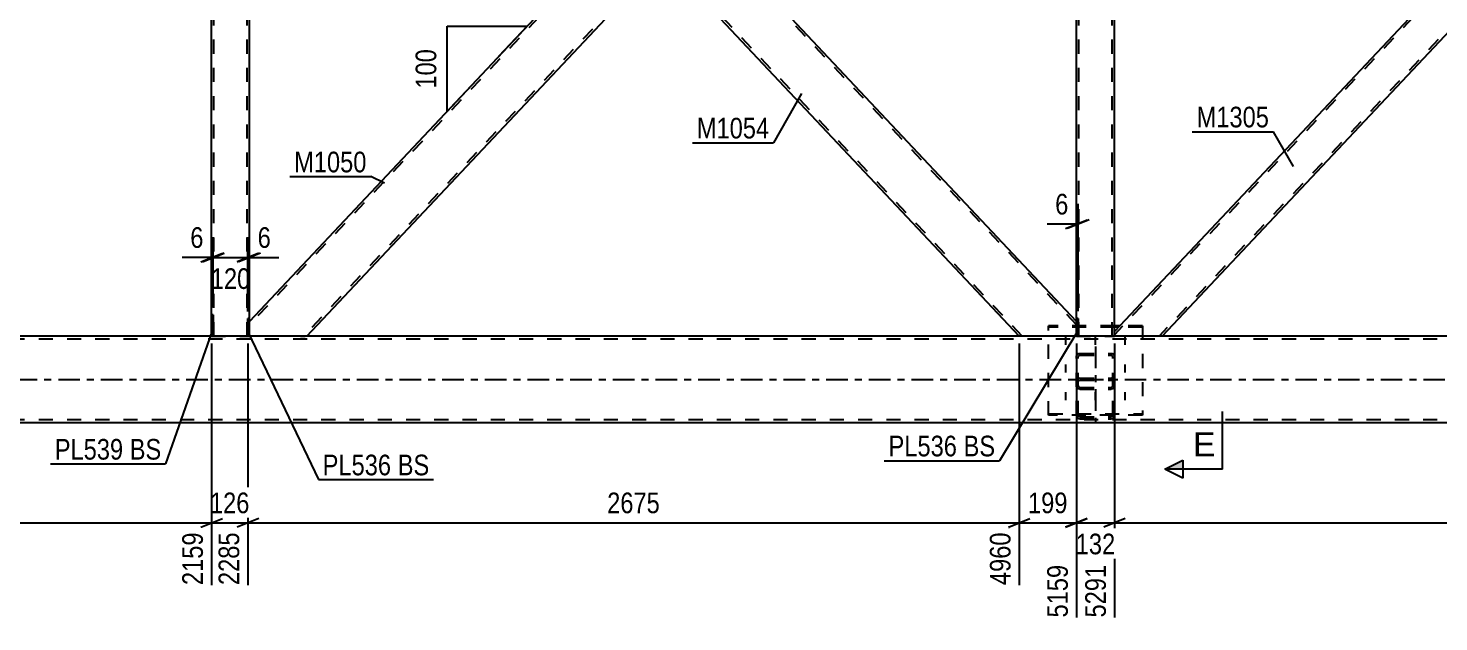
# Model space of a CAD drawing. Header units: millimetres. Extents: x -75 to 766, y -443 to 151.
# Drawn here: x 36.9 to 232.6, y -161.2 to -78.9 of the extents above; entities that cross this region are included whole.
import ezdxf

# ---------------------------------------------------------------- set-up
doc = ezdxf.new("R2010")
doc.units = ezdxf.units.MM
doc.linetypes.add('DXK_LINE_DOT2', pattern=[3.9198, 1.9599, -1.9599])
doc.linetypes.add('DXK_LINE_DOT3', pattern=[5.9187, 2.979, -0.9799, 0.9799, -0.9799])
doc.styles.add('Arial', font='ARIAL.TTF', dxfattribs={"height": 0.2})
doc.styles.add('Arial Narrow', font='ARIALN.TTF', dxfattribs={"height": 0.2})

# ---------------------------------------------------------------- blocks, each defined once
blk = doc.blocks.new('Bolt-761549991-4134 - 4121')
at = {"color": 1, "linetype": 'DXK_LINE_DOT2'}
for p, q in [((180.9, -122.79), (180.9, -121.65)), ((185, -122.79), (185, -121.65)), ((189.1, -122.79), (189.1, -121.65)), ((180.9, -126.64), (180.9, -125.51)), ((189.1, -126.64), (189.1, -125.51)), ((180.9, -130.49), (180.9, -129.36)), ((185, -130.49), (185, -129.36)), ((189.1, -130.49), (189.1, -129.36))]:
    blk.add_line(p, q, dxfattribs=at)
blk = doc.blocks.new('Part-761549991-4206 - 4121')
at = {"color": 7, "linetype": 'DXK_LINE_DOT2'}
for p, q in [((644, -122), (-24, -122)), ((62.6, -121.6), (62.36, -121.6)), ((547.32, -121.6), (67.4, -121.6)), ((75.52, -121.6), (67.64, -121.6)), ((182.6, -121.6), (174.48, -121.6)), ((644, -133.2), (-24, -133.2))]:
    blk.add_line(p, q, dxfattribs=at)
at = {"color": 2, "linetype": 'Continuous'}
for p, q in [((62.36, -121.6), (-19.2, -121.6)), ((67.4, -121.6), (62.6, -121.6)), ((67.64, -121.6), (67.64, -121.6)), ((174.48, -121.6), (75.52, -121.6)), ((639.2, -121.6), (182.6, -121.6)), ((644, -133.6), (-24, -133.6))]:
    blk.add_line(p, q, dxfattribs=at)
at = {"color": 7, "linetype": 'DXK_LINE_DOT3'}
blk.add_line((-24, -127.6), (644, -127.6), dxfattribs=at)
blk = doc.blocks.new('Part-761549991-4172 - 4121')
at = {"color": 7, "linetype": 'DXK_LINE_DOT2'}
for p, q in [((67.4, -121.6), (67.4, -119.14)), ((67.64, -119.14), (67.4, -119.14)), ((67.64, -121.6), (67.64, -119.14)), ((67.64, -121.6), (67.4, -121.6))]:
    blk.add_line(p, q, dxfattribs=at)
blk = doc.blocks.new('Part-761549991-4177 - 4121')
at = {"color": 2, "linetype": 'Continuous'}
for p, q in [((67.4, -121.6), (67.4, -119.14)), ((67.64, -119.14), (67.4, -119.14)), ((67.64, -121.6), (67.64, -119.14)), ((67.64, -121.6), (67.4, -121.6))]:
    blk.add_line(p, q, dxfattribs=at)
blk = doc.blocks.new('Part-761549991-4288 - 4121')
at = {"color": 2, "linetype": 'Continuous'}
for p, q in [((125, -69.05), (129.94, -63.8)), ((182.36, -119.54), (129.94, -63.8)), ((174.41, -121.6), (125, -69.05)), ((182.36, -121.6), (174.48, -121.6))]:
    blk.add_line(p, q, dxfattribs=at)
at = {"color": 7, "linetype": 'DXK_LINE_DOT2'}
for p, q in [((182.36, -120), (129.72, -64.03)), ((125.22, -68.82), (125.24, -68.8)), ((174.85, -121.6), (125.22, -68.82)), ((182.36, -121.6), (182.36, -119.54)), ((182.36, -119.54), (182.36, -119.54)), ((174.48, -121.6), (174.41, -121.6))]:
    blk.add_line(p, q, dxfattribs=at)
blk = doc.blocks.new('Part-761549991-4309 - 4121')
at = {"color": 7, "linetype": 'DXK_LINE_DOT2'}
for p, q in [((187.64, -6), (182.36, -6)), ((182.36, -8.46), (182.36, -6)), ((182.68, -121.6), (182.68, -6)), ((187.32, -121.6), (187.32, -6)), ((187.64, -6.66), (187.64, -6)), ((182.36, -121.6), (182.36, -119.14)), ((187.64, -121.6), (187.64, -120.94)), ((182.36, -121.6), (187.64, -121.6))]:
    blk.add_line(p, q, dxfattribs=at)
at = {"color": 2, "linetype": 'Continuous'}
for p, q in [((187.64, -120.94), (187.64, -6.66)), ((182.36, -119.14), (182.36, -8.46))]:
    blk.add_line(p, q, dxfattribs=at)
blk = doc.blocks.new('Part-761549991-4314 - 4121')
at = {"color": 7, "linetype": 'DXK_LINE_DOT2'}
for p, q in [((67.64, -6), (62.36, -6)), ((62.36, -8.98), (62.36, -6)), ((62.68, -121.6), (62.68, -6)), ((67.32, -121.6), (67.32, -6)), ((67.64, -8.46), (67.64, -6)), ((62.36, -121.6), (62.36, -118.62)), ((67.64, -121.6), (67.64, -119.14)), ((62.36, -121.6), (67.64, -121.6))]:
    blk.add_line(p, q, dxfattribs=at)
at = {"color": 2, "linetype": 'Continuous'}
for p, q in [((62.36, -118.62), (62.36, -8.98)), ((67.64, -119.14), (67.64, -8.46))]:
    blk.add_line(p, q, dxfattribs=at)
blk = doc.blocks.new('Part-761549991-4404 - 4121')
at = {"color": 7, "linetype": 'DXK_LINE_DOT2'}
for p, q in [((296.17, -6), (187.64, -121.41)), ((302.36, -6.19), (193.83, -121.6)), ((302.36, -6), (295.73, -6)), ((245, -59.95), (241.37, -63.8)), ((248.62, -63.8), (245, -67.65)), ((194.27, -121.6), (187.64, -121.6))]:
    blk.add_line(p, q, dxfattribs=at)
at = {"color": 2, "linetype": 'Continuous'}
for p, q in [((295.73, -6), (245, -59.95)), ((302.36, -6.66), (248.62, -63.8)), ((302.36, -6.66), (302.36, -6)), ((241.37, -63.8), (187.64, -120.94)), ((245, -67.65), (194.27, -121.6)), ((187.64, -121.6), (187.64, -120.94))]:
    blk.add_line(p, q, dxfattribs=at)
blk = doc.blocks.new('Part-761549991-4409 - 4121')
at = {"color": 7, "linetype": 'DXK_LINE_DOT2'}
for p, q in [((174.85, -6), (67.64, -120.01)), ((182.36, -7.59), (75.14, -121.6)), ((174.48, -6), (174.41, -6)), ((174.85, -6), (174.89, -6)), ((182.36, -6), (182.36, -8.06)), ((182.36, -8.06), (182.36, -8.06)), ((182.36, -8.06), (182.36, -8.06)), ((125, -58.55), (120.06, -63.8)), ((129.94, -63.8), (125, -69.05)), ((67.64, -120.47), (67.64, -119.54)), ((74.7, -121.6), (75.33, -121.6)), ((75.58, -121.6), (75.52, -121.6))]:
    blk.add_line(p, q, dxfattribs=at)
at = {"color": 2, "linetype": 'Continuous'}
for p, q in [((174.41, -6), (125, -58.55)), ((174.48, -6), (174.48, -6)), ((182.36, -6), (174.48, -6)), ((182.36, -8.06), (129.94, -63.8)), ((120.06, -63.8), (67.64, -119.54)), ((75.58, -121.6), (125, -69.05)), ((67.64, -121.6), (67.64, -120.47)), ((74.7, -121.6), (67.64, -121.6)), ((75.52, -121.6), (74.7, -121.6)), ((75.52, -121.6), (75.52, -121.6))]:
    blk.add_line(p, q, dxfattribs=at)
blk = doc.blocks.new('Part-761549991-4422 - 4121')
at = {"color": 7, "linetype": 'DXK_LINE_DOT3'}
blk.add_line((185, -123.04), (185, -133.66), dxfattribs=at)
at = {"color": 7, "linetype": 'DXK_LINE_DOT2'}
for p, q in [((182.36, -124.43), (182.39, -124.26)), ((182.36, -132.54), (182.36, -124.43)), ((182.39, -124.26), (182.5, -124.11)), ((182.5, -124.11), (182.65, -124.02)), ((182.62, -124.35), (182.6, -124.43)), ((182.6, -132.54), (182.6, -124.43)), ((182.67, -124.27), (182.62, -124.35)), ((182.65, -124.02), (182.84, -123.98)), ((182.75, -124.22), (182.67, -124.27)), ((182.84, -124.21), (182.75, -124.22)), ((182.84, -123.98), (187.16, -123.98)), ((182.84, -124.21), (187.16, -124.21)), ((187.16, -123.98), (187.34, -124.02)), ((187.25, -124.22), (187.16, -124.21)), ((187.33, -124.27), (187.25, -124.22)), ((187.38, -124.35), (187.33, -124.27)), ((187.34, -124.02), (187.5, -124.11)), ((187.4, -124.43), (187.38, -124.35)), ((187.4, -132.54), (187.4, -124.43)), ((187.5, -124.11), (187.6, -124.26)), ((187.6, -124.26), (187.64, -124.43)), ((187.64, -132.54), (187.64, -124.43)), ((182.39, -127.74), (182.36, -127.94)), ((182.39, -128.67), (182.36, -128.49)), ((182.5, -128.81), (182.39, -128.67)), ((182.65, -128.91), (182.5, -128.81)), ((182.6, -127.94), (182.62, -127.84)), ((182.6, -128.49), (182.62, -128.58)), ((182.62, -127.84), (182.67, -127.76)), ((182.62, -128.58), (182.67, -128.65)), ((182.84, -127.43), (182.65, -127.47)), ((182.84, -128.94), (182.65, -128.91)), ((182.67, -127.76), (182.75, -127.7)), ((182.67, -128.65), (182.75, -128.7)), ((182.75, -127.7), (182.84, -127.68)), ((182.75, -128.7), (182.84, -128.72)), ((182.84, -127.43), (187.16, -127.43)), ((182.84, -127.68), (187.16, -127.68)), ((182.84, -128.72), (187.16, -128.72)), ((182.84, -128.94), (187.16, -128.94)), ((187.34, -127.47), (187.16, -127.43)), ((187.16, -127.68), (187.25, -127.7)), ((187.16, -128.72), (187.25, -128.7)), ((187.34, -128.91), (187.16, -128.94)), ((187.25, -127.7), (187.33, -127.76)), ((187.25, -128.7), (187.33, -128.65)), ((187.33, -127.76), (187.38, -127.84)), ((187.33, -128.65), (187.38, -128.58)), ((187.5, -128.81), (187.34, -128.91)), ((187.38, -127.84), (187.4, -127.94)), ((187.38, -128.58), (187.4, -128.49)), ((187.6, -128.67), (187.5, -128.81)), ((187.64, -127.94), (187.6, -127.74)), ((187.64, -128.49), (187.6, -128.67)), ((182.36, -132.54), (182.39, -132.73)), ((182.62, -132.63), (182.6, -132.54)), ((182.67, -132.72), (182.62, -132.63)), ((182.65, -133.01), (182.84, -133.05)), ((182.75, -132.77), (182.67, -132.72)), ((182.84, -132.79), (182.75, -132.77)), ((182.84, -132.79), (187.16, -132.79)), ((182.84, -133.05), (187.16, -133.05)), ((187.25, -132.77), (187.16, -132.79)), ((187.16, -133.05), (187.34, -133.01)), ((187.33, -132.72), (187.25, -132.77)), ((187.38, -132.63), (187.33, -132.72)), ((187.4, -132.54), (187.38, -132.63)), ((187.6, -132.73), (187.64, -132.54))]:
    blk.add_line(p, q, dxfattribs=at)
for centre, start, end in [((182.86, -127.92), 114.3199, 159.2417), ((187.14, -127.92), 20.7583, 65.6801), ((182.86, -132.56), 200.7583, 245.6801), ((187.14, -132.56), 294.3199, 339.2417)]:
    blk.add_arc(centre, 0.496, start, end, dxfattribs=at)
blk = doc.blocks.new('Part-761549991-4451 - 4121')
at = {"color": 7, "linetype": 'DXK_LINE_DOT2'}
for p, q in [((178.5, -132.57), (178.5, -120.14)), ((187.64, -120.14), (178.5, -120.14)), ((187.64, -120.35), (178.5, -120.35)), ((191.5, -120.35), (188.19, -120.35)), ((191.5, -120.14), (188.39, -120.14)), ((191.5, -120.14), (191.5, -132.57)), ((178.5, -132.35), (191.5, -132.35)), ((191.5, -132.57), (178.5, -132.57))]:
    blk.add_line(p, q, dxfattribs=at)
at = {"color": 2, "linetype": 'Continuous'}
for p, q in [((188.39, -120.14), (187.64, -120.14)), ((188.19, -120.35), (187.64, -120.35))]:
    blk.add_line(p, q, dxfattribs=at)
blk = doc.blocks.new('Part-761549991-4532 - 4121')
at = {"color": 7, "linetype": 'DXK_LINE_DOT2'}
for p, q in [((62.36, -121.6), (62.36, -118.62)), ((62.6, -118.62), (62.36, -118.62)), ((62.6, -121.6), (62.6, -118.62)), ((62.6, -121.6), (62.36, -121.6))]:
    blk.add_line(p, q, dxfattribs=at)
blk = doc.blocks.new('Part-761549991-4537 - 4121')
at = {"color": 2, "linetype": 'Continuous'}
for p, q in [((62.36, -121.6), (62.36, -118.62)), ((62.6, -118.62), (62.36, -118.62)), ((62.6, -118.62), (62.6, -121.6)), ((62.6, -121.6), (62.36, -121.6))]:
    blk.add_line(p, q, dxfattribs=at)
blk = doc.blocks.new('Part-761549991-4552 - 4121')
at = {"color": 7, "linetype": 'DXK_LINE_DOT2'}
for p, q in [((182.36, -121.6), (182.36, -119.14)), ((182.6, -119.14), (182.36, -119.14)), ((182.6, -121.6), (182.6, -119.14)), ((182.6, -121.6), (182.36, -121.6))]:
    blk.add_line(p, q, dxfattribs=at)
blk = doc.blocks.new('Part-761549991-4557 - 4121')
at = {"color": 2, "linetype": 'Continuous'}
for p, q in [((182.36, -121.6), (182.36, -119.14)), ((182.6, -119.14), (182.36, -119.14)), ((182.6, -119.14), (182.6, -121.6)), ((182.6, -121.6), (182.36, -121.6))]:
    blk.add_line(p, q, dxfattribs=at)
blk = doc.blocks.new('StraightDimension-761549991-7757 - 4121')
at = {"color": 7, "linetype": 'Continuous'}
for p, q in [((187.64, -122.6), (187.64, -160.63)), ((295.73, -122.6), (295.73, -156.13)), ((189.14, -146.91), (186.14, -148.11)), ((187.64, -147.51), (295.73, -147.51)), ((294.23, -148.11), (297.23, -146.91))]:
    blk.add_line(p, q, dxfattribs=at)
at = {"color": 0}
blk.add_wipeout([(245.94, -146.76), (245.94, -142.56), (237.43, -142.56), (237.43, -146.76)], dxfattribs=at)
at = {"color": 0, "linetype": 'Continuous'}
blk.add_wipeout([(295.13, -148.21), (290.93, -148.21), (290.93, -156.73), (295.13, -156.73)], dxfattribs=at)
at = {"color": 3, "style": 'Arial Narrow'}
blk.add_text('2702', height=2.863, dxfattribs=at).set_placement((238.03, -146.16))
at = {"color": 3, "linetype": 'Continuous', "style": 'Arial Narrow'}
blk.add_text('7993', height=2.863, rotation=90.0002, dxfattribs=at).set_placement((294.53, -156.13))
blk = doc.blocks.new('StraightDimension-761549991-11415 - 4121')
at = {"color": 7, "linetype": 'Continuous'}
for p, q in [((62.6, -117.62), (62.6, -108.29)), ((67.4, -118.19), (67.4, -108.29)), ((61.1, -111.29), (64.1, -110.09)), ((62.6, -110.69), (67.4, -110.69)), ((68.9, -110.09), (65.9, -111.29))]:
    blk.add_line(p, q, dxfattribs=at)
at = {"color": 0}
blk.add_wipeout([(68.34, -115.64), (68.34, -111.44), (61.66, -111.44), (61.66, -115.64)], dxfattribs=at)
at = {"color": 3, "style": 'Arial Narrow'}
blk.add_text('120', height=2.863, dxfattribs=at).set_placement((62.26, -115.04))
blk = doc.blocks.new('AngleDimension-761549991-14687 - 4121')
at = {"color": 7, "linetype": 'Continuous'}
for p, q in [((95.04, -78.6), (106.14, -78.6)), ((95.04, -90.4), (106.14, -78.6)), ((95.04, -90.4), (95.04, -78.6)), ((102.23, -82.75), (106.14, -78.6))]:
    blk.add_line(p, q, dxfattribs=at)
at = {"color": 0}
for points in [[(103.02, -77.7), (103.02, -73.5), (98.16, -73.5), (98.16, -77.7)], [(94.14, -81.16), (89.94, -81.16), (89.94, -87.84), (94.14, -87.84)]]:
    blk.add_wipeout(points, dxfattribs=at)
at = {"color": 3, "style": 'Arial Narrow'}
blk.add_text('94', height=2.863, dxfattribs=at).set_placement((98.76, -77.1))
blk.add_text('100', height=2.863, rotation=90.0002, dxfattribs=at).set_placement((93.54, -87.24))
blk = doc.blocks.new('StraightDimension-761549991-7760 - 4121')
at = {"color": 7, "linetype": 'Continuous'}
for p, q in [((67.4, -122.6), (67.4, -156.13)), ((174.41, -122.6), (174.41, -156.13)), ((68.9, -146.91), (65.9, -148.11)), ((67.4, -147.51), (174.41, -147.51)), ((172.91, -148.11), (175.91, -146.91))]:
    blk.add_line(p, q, dxfattribs=at)
at = {"color": 0}
blk.add_wipeout([(125.16, -146.76), (125.16, -142.56), (116.65, -142.56), (116.65, -146.76)], dxfattribs=at)
at = {"color": 0, "linetype": 'Continuous'}
blk.add_wipeout([(173.81, -148.21), (169.61, -148.21), (169.61, -156.73), (173.81, -156.73)], dxfattribs=at)
at = {"color": 3, "style": 'Arial Narrow'}
blk.add_text('2675', height=2.863, dxfattribs=at).set_placement((117.25, -146.16))
at = {"color": 3, "linetype": 'Continuous', "style": 'Arial Narrow'}
blk.add_text('4960', height=2.863, rotation=90.0002, dxfattribs=at).set_placement((173.21, -156.13))
blk = doc.blocks.new('StraightDimension-761549991-7758 - 4121')
at = {"color": 7, "linetype": 'Continuous'}
for p, q in [((182.36, -122.6), (182.36, -160.63)), ((187.64, -122.6), (187.64, -160.63)), ((180.86, -148.11), (183.86, -146.91)), ((182.36, -147.51), (187.64, -147.51)), ((189.14, -146.91), (186.14, -148.11))]:
    blk.add_line(p, q, dxfattribs=at)
at = {"color": 0}
blk.add_wipeout([(188.34, -152.46), (188.34, -148.26), (181.66, -148.26), (181.66, -152.46)], dxfattribs=at)
at = {"color": 0, "linetype": 'Continuous'}
blk.add_wipeout([(187.04, -152.71), (182.84, -152.71), (182.84, -161.23), (187.04, -161.23)], dxfattribs=at)
at = {"color": 3, "style": 'Arial Narrow'}
blk.add_text('132', height=2.863, dxfattribs=at).set_placement((182.26, -151.86))
at = {"color": 3, "linetype": 'Continuous', "style": 'Arial Narrow'}
blk.add_text('5291', height=2.863, rotation=90.0002, dxfattribs=at).set_placement((186.44, -160.63))
blk = doc.blocks.new('StraightDimension-761549991-7759 - 4121')
at = {"color": 7, "linetype": 'Continuous'}
for p, q in [((174.41, -122.6), (174.41, -156.13)), ((182.36, -122.6), (182.36, -160.63)), ((172.91, -148.11), (175.91, -146.91)), ((174.41, -147.51), (182.36, -147.51)), ((183.86, -146.91), (180.86, -148.11))]:
    blk.add_line(p, q, dxfattribs=at)
at = {"color": 0}
blk.add_wipeout([(181.73, -146.76), (181.73, -142.56), (175.04, -142.56), (175.04, -146.76)], dxfattribs=at)
at = {"color": 0, "linetype": 'Continuous'}
blk.add_wipeout([(181.76, -152.71), (177.56, -152.71), (177.56, -161.23), (181.76, -161.23)], dxfattribs=at)
at = {"color": 3, "style": 'Arial Narrow'}
blk.add_text('199', height=2.863, dxfattribs=at).set_placement((175.64, -146.16))
at = {"color": 3, "linetype": 'Continuous', "style": 'Arial Narrow'}
blk.add_text('5159', height=2.863, rotation=90.0002, dxfattribs=at).set_placement((181.16, -160.63))
blk = doc.blocks.new('StraightDimension-761549991-7761 - 4121')
at = {"color": 7, "linetype": 'Continuous'}
for p, q in [((62.36, -122.6), (62.36, -156.13)), ((67.4, -122.6), (67.4, -156.13)), ((60.86, -148.11), (63.86, -146.91)), ((62.36, -147.51), (67.4, -147.51)), ((68.9, -146.91), (65.9, -148.11))]:
    blk.add_line(p, q, dxfattribs=at)
at = {"color": 0}
blk.add_wipeout([(68.22, -146.76), (68.22, -142.56), (61.54, -142.56), (61.54, -146.76)], dxfattribs=at)
at = {"color": 0, "linetype": 'Continuous'}
blk.add_wipeout([(66.8, -148.21), (62.6, -148.21), (62.6, -156.73), (66.8, -156.73)], dxfattribs=at)
at = {"color": 3, "style": 'Arial Narrow'}
blk.add_text('126', height=2.863, dxfattribs=at).set_placement((62.14, -146.16))
at = {"color": 3, "linetype": 'Continuous', "style": 'Arial Narrow'}
blk.add_text('2285', height=2.863, rotation=90.0002, dxfattribs=at).set_placement((66.2, -156.13))
blk = doc.blocks.new('StraightDimension-761549991-7762 - 4121')
at = {"color": 7, "linetype": 'Continuous'}
for p, q in [((62.36, -122.6), (62.36, -156.13)), ((-24, -134.6), (-24, -150.64)), ((-22.5, -146.91), (-25.5, -148.11)), ((-24, -147.51), (62.36, -147.51)), ((60.86, -148.11), (63.86, -146.91))]:
    blk.add_line(p, q, dxfattribs=at)
at = {"color": 0}
blk.add_wipeout([(23.44, -146.76), (23.44, -142.56), (14.92, -142.56), (14.92, -146.76)], dxfattribs=at)
at = {"color": 0, "linetype": 'Continuous'}
for points in [[(-24.6, -148.21), (-28.8, -148.21), (-28.8, -151.24), (-24.6, -151.24)], [(61.76, -148.21), (57.56, -148.21), (57.56, -156.73), (61.76, -156.73)]]:
    blk.add_wipeout(points, dxfattribs=at)
at = {"color": 3, "style": 'Arial Narrow'}
blk.add_text('2159', height=2.863, dxfattribs=at).set_placement((15.52, -146.16))
at = {"color": 3, "linetype": 'Continuous', "style": 'Arial Narrow'}
for s, height, p in [('0', 2.86, (-25.2, -150.64)), ('2159', 2.863, (61.16, -156.13))]:
    blk.add_text(s, height=height, rotation=90.0002, dxfattribs=at).set_placement(p)
blk = doc.blocks.new('StraightDimension-761549991-11414 - 4121')
at = {"color": 7, "linetype": 'Continuous'}
for p, q in [((67.4, -118.19), (67.4, -107.84)), ((67.64, -118.14), (67.64, -107.84)), ((65.9, -111.29), (68.9, -110.09)), ((69.14, -110.09), (66.14, -111.29)), ((67.4, -110.69), (67.64, -110.69))]:
    blk.add_line(p, q, dxfattribs=at)
at = {"color": 0}
blk.add_wipeout([(71.19, -109.94), (71.19, -105.74), (68.16, -105.74), (68.16, -109.94)], dxfattribs=at)
at = {"color": 7, "linetype": 'Continuous'}
blk.add_line((67.64, -110.69), (71.72, -110.69), dxfattribs=at)
blk.add_line((67.64, -110.69), (71.72, -110.69), dxfattribs=at)
at = {"color": 3, "style": 'Arial Narrow'}
blk.add_text('6', height=2.86, dxfattribs=at).set_placement((68.76, -109.34))
blk = doc.blocks.new('StraightDimension-761549991-11416 - 4121')
at = {"color": 7, "linetype": 'Continuous'}
for p, q in [((62.36, -117.81), (62.36, -107.84)), ((62.6, -117.62), (62.6, -107.84)), ((60.86, -111.29), (63.86, -110.09)), ((64.1, -110.09), (61.1, -111.29)), ((62.36, -110.69), (62.6, -110.69))]:
    blk.add_line(p, q, dxfattribs=at)
at = {"color": 0}
blk.add_wipeout([(61.83, -109.94), (61.83, -105.74), (58.81, -105.74), (58.81, -109.94)], dxfattribs=at)
at = {"color": 7, "linetype": 'Continuous'}
blk.add_line((62.36, -110.69), (58.28, -110.69), dxfattribs=at)
blk.add_line((62.36, -110.69), (58.28, -110.69), dxfattribs=at)
at = {"color": 3, "style": 'Arial Narrow'}
blk.add_text('6', height=2.86, dxfattribs=at).set_placement((59.41, -109.34))
blk = doc.blocks.new('StraightDimension-761549991-14005 - 4121')
at = {"color": 7, "linetype": 'Continuous'}
for p, q in [((182.36, -118.14), (182.36, -103.21)), ((182.6, -118.14), (182.6, -103.21)), ((180.86, -106.66), (183.86, -105.46)), ((184.1, -105.46), (181.1, -106.66)), ((182.36, -106.06), (182.6, -106.06))]:
    blk.add_line(p, q, dxfattribs=at)
at = {"color": 0}
blk.add_wipeout([(181.83, -105.31), (181.83, -101.11), (178.81, -101.11), (178.81, -105.31)], dxfattribs=at)
at = {"color": 7, "linetype": 'Continuous'}
blk.add_line((182.36, -106.06), (178.28, -106.06), dxfattribs=at)
blk.add_line((182.36, -106.06), (178.28, -106.06), dxfattribs=at)
at = {"color": 3, "style": 'Arial Narrow'}
blk.add_text('6', height=2.86, dxfattribs=at).set_placement((179.41, -104.71))
blk = doc.blocks.new('StraightDimension-761549991-14612 - 4121')
at = {"color": 7, "linetype": 'Continuous'}
for p, q in [((20.58, -7.5), (19.38, -4.5)), ((61.36, -6), (17.13, -6)), ((19.98, -121.6), (19.98, -6)), ((19.38, -120.1), (20.58, -123.1)), ((61.36, -121.6), (17.13, -121.6))]:
    blk.add_line(p, q, dxfattribs=at)
at = {"color": 0}
blk.add_wipeout([(19.23, -59.54), (15.03, -59.54), (15.03, -68.06), (19.23, -68.06)], dxfattribs=at)
at = {"color": 3, "style": 'Arial Narrow'}
blk.add_text('2890', height=2.863, rotation=90.0002, dxfattribs=at).set_placement((18.63, -67.46))
blk = doc.blocks.new('SectionMark-761549991-13946 - 4121')
at = {"linetype": 'Continuous'}
for points in [[(197.14, 23.78), (197.14, 22.53), (194.64, 23.78)], [(197.14, -138.79), (197.14, -140.04), (194.64, -140.04)]]:
    blk.add_hatch(color=6, dxfattribs=at).paths.add_polyline_path(points)
at = {"color": 6, "linetype": 'Continuous'}
for p, q in [((194.64, 23.78), (197.14, 25.03)), ((202.64, 23.78), (194.64, 23.78)), ((194.64, 23.78), (197.14, 22.53)), ((197.14, 22.53), (197.14, 25.03)), ((202.64, 23.78), (202.64, 15.78)), ((202.64, -140.04), (202.64, -132.04)), ((194.64, -140.04), (197.14, -138.79)), ((197.14, -138.79), (197.14, -141.29)), ((202.64, -140.04), (194.64, -140.04)), ((197.14, -141.29), (194.64, -140.04))]:
    blk.add_line(p, q, dxfattribs=at)
at = {"color": 0, "linetype": 'Continuous'}
for points in [[(201.64, 18.53), (201.64, 22.03), (198.53, 22.03), (198.53, 18.53)], [(201.64, -138.29), (201.64, -134.79), (198.53, -134.79), (198.53, -138.29)]]:
    blk.add_wipeout(points, dxfattribs=at)
at = {"color": 3, "linetype": 'Continuous', "style": 'Arial'}
for p in [(198.53, 18.53), (198.53, -138.29)]:
    blk.add_text('E', height=3.34, dxfattribs=at).set_placement(p)
blk = doc.blocks.new('Mark-761549991-4284 - 4121')
at = {"color": 0}
blk.add_wipeout([(139.74, -94.16), (139.74, -91.16), (129.69, -91.16), (129.69, -94.16)], dxfattribs=at)
blk.add_wipeout([(139.74, -94.16), (139.74, -91.16), (129.69, -91.16), (129.69, -94.16)], dxfattribs=at)
at = {"color": 30, "linetype": 'Continuous'}
for p in [(144.2, -87.93), (129.09, -94.76)]:
    blk.add_line(p, (140.34, -94.76), dxfattribs=at)
at = {"color": 3, "style": 'Arial Narrow'}
blk.add_text('M1054', height=2.863, dxfattribs=at).set_placement((129.69, -94.16))
blk = doc.blocks.new('MarkSet-761549991-13995 - 4121')
at = {"color": 0}
blk.add_wipeout([(165.8, -138.27), (165.8, -135.27), (156.29, -135.27), (156.29, -138.27)], dxfattribs=at)
blk.add_wipeout([(165.8, -138.27), (165.8, -135.27), (156.29, -135.27), (156.29, -138.27)], dxfattribs=at)
at = {"color": 3, "style": 'Arial Narrow'}
blk.add_text('PL536', height=2.863, dxfattribs=at).set_placement((156.29, -138.27))
at = {"color": 0}
blk.add_wipeout([(171.08, -138.27), (171.08, -135.27), (166.7, -135.27), (166.7, -138.27)], dxfattribs=at)
blk.add_wipeout([(171.08, -138.27), (171.08, -135.27), (166.7, -135.27), (166.7, -138.27)], dxfattribs=at)
at = {"color": 30, "linetype": 'Continuous'}
for p in [(182.42, -121.1), (155.69, -138.87)]:
    blk.add_line(p, (171.68, -138.87), dxfattribs=at)
at = {"color": 3, "style": 'Arial Narrow'}
blk.add_text('BS', height=2.863, dxfattribs=at).set_placement((166.7, -138.27))
blk = doc.blocks.new('Mark-761549991-4400 - 4121')
at = {"color": 0}
blk.add_wipeout([(209.08, -92.62), (209.08, -89.62), (199.03, -89.62), (199.03, -92.62)], dxfattribs=at)
blk.add_wipeout([(209.08, -92.62), (209.08, -89.62), (199.03, -89.62), (199.03, -92.62)], dxfattribs=at)
at = {"color": 30, "linetype": 'Continuous'}
for p in [(198.43, -93.22), (212.49, -98.05)]:
    blk.add_line(p, (209.68, -93.22), dxfattribs=at)
at = {"color": 3, "style": 'Arial Narrow'}
blk.add_text('M1305', height=2.863, dxfattribs=at).set_placement((199.03, -92.62))
blk = doc.blocks.new('Mark-761549991-4405 - 4121')
at = {"color": 0}
blk.add_wipeout([(83.87, -98.86), (83.87, -95.86), (73.82, -95.86), (73.82, -98.86)], dxfattribs=at)
blk.add_wipeout([(83.87, -98.86), (83.87, -95.86), (73.82, -95.86), (73.82, -98.86)], dxfattribs=at)
at = {"color": 30, "linetype": 'Continuous'}
for p in [(73.22, -99.46), (86.35, -100.35)]:
    blk.add_line(p, (84.47, -99.46), dxfattribs=at)
at = {"color": 3, "style": 'Arial Narrow'}
blk.add_text('M1050', height=2.863, dxfattribs=at).set_placement((73.82, -98.86))
blk = doc.blocks.new('MarkSet-761549991-5597 - 4121')
at = {"color": 0}
blk.add_wipeout([(87.29, -140.9), (87.29, -137.9), (77.78, -137.9), (77.78, -140.9)], dxfattribs=at)
blk.add_wipeout([(87.29, -140.9), (87.29, -137.9), (77.78, -137.9), (77.78, -140.9)], dxfattribs=at)
at = {"color": 30, "linetype": 'Continuous'}
blk.add_line((67.46, -121.1), (77.18, -141.5), dxfattribs=at)
at = {"color": 3, "style": 'Arial Narrow'}
blk.add_text('PL536', height=2.863, dxfattribs=at).set_placement((77.78, -140.9))
at = {"color": 0}
blk.add_wipeout([(92.57, -140.9), (92.57, -137.9), (88.19, -137.9), (88.19, -140.9)], dxfattribs=at)
blk.add_wipeout([(92.57, -140.9), (92.57, -137.9), (88.19, -137.9), (88.19, -140.9)], dxfattribs=at)
at = {"color": 30, "linetype": 'Continuous'}
blk.add_line((77.18, -141.5), (93.17, -141.5), dxfattribs=at)
at = {"color": 3, "style": 'Arial Narrow'}
blk.add_text('BS', height=2.863, dxfattribs=at).set_placement((88.19, -140.9))
blk = doc.blocks.new('MarkSet-761549991-14027 - 4121')
at = {"color": 0}
blk.add_wipeout([(50.11, -138.72), (50.11, -135.72), (40.61, -135.72), (40.61, -138.72)], dxfattribs=at)
blk.add_wipeout([(50.11, -138.72), (50.11, -135.72), (40.61, -135.72), (40.61, -138.72)], dxfattribs=at)
at = {"color": 3, "style": 'Arial Narrow'}
blk.add_text('PL539', height=2.863, dxfattribs=at).set_placement((40.61, -138.72))
at = {"color": 0}
blk.add_wipeout([(55.39, -138.72), (55.39, -135.72), (51.01, -135.72), (51.01, -138.72)], dxfattribs=at)
blk.add_wipeout([(55.39, -138.72), (55.39, -135.72), (51.01, -135.72), (51.01, -138.72)], dxfattribs=at)
at = {"color": 30, "linetype": 'Continuous'}
for p in [(62.42, -120.99), (40.01, -139.32)]:
    blk.add_line(p, (55.99, -139.32), dxfattribs=at)
at = {"color": 3, "style": 'Arial Narrow'}
blk.add_text('BS', height=2.863, dxfattribs=at).set_placement((51.01, -138.72))

msp = doc.modelspace()

# ---------------------------------------------------------------- block references
for name in ['Part-761549991-4314 - 4121', 'Part-761549991-4409 - 4121', 'Part-761549991-4309 - 4121', 'Part-761549991-4404 - 4121', 'Part-761549991-4288 - 4121', 'Part-761549991-4532 - 4121', 'Part-761549991-4537 - 4121', 'Part-761549991-4172 - 4121', 'Part-761549991-4177 - 4121', 'Part-761549991-4552 - 4121', 'Part-761549991-4557 - 4121', 'Part-761549991-4451 - 4121', 'Part-761549991-4206 - 4121', 'Bolt-761549991-4134 - 4121', 'Part-761549991-4422 - 4121']:
    msp.add_blockref(name, (0, 0))

# ---------------------------------------------------------------- next in the draw order: block references
for name in ['AngleDimension-761549991-14687 - 4121', 'Mark-761549991-4284 - 4121', 'Mark-761549991-4405 - 4121', 'StraightDimension-761549991-14005 - 4121', 'StraightDimension-761549991-11415 - 4121', 'StraightDimension-761549991-7760 - 4121', 'StraightDimension-761549991-7757 - 4121']:
    msp.add_blockref(name, (0, 0))

# ---------------------------------------------------------------- next in the draw order: block references
for name in ['SectionMark-761549991-13946 - 4121', 'StraightDimension-761549991-11416 - 4121', 'StraightDimension-761549991-11414 - 4121', 'StraightDimension-761549991-7761 - 4121', 'StraightDimension-761549991-7758 - 4121']:
    msp.add_blockref(name, (0, 0))

# ---------------------------------------------------------------- next in the draw order: block references
for name in ['Mark-761549991-4400 - 4121', 'MarkSet-761549991-5597 - 4121', 'StraightDimension-761549991-7762 - 4121', 'StraightDimension-761549991-7759 - 4121']:
    msp.add_blockref(name, (0, 0))

# ---------------------------------------------------------------- next in the draw order: block references
for name in ['StraightDimension-761549991-14612 - 4121', 'MarkSet-761549991-13995 - 4121']:
    msp.add_blockref(name, (0, 0))

# ---------------------------------------------------------------- next in the draw order: block references
msp.add_blockref('MarkSet-761549991-14027 - 4121', (0, 0))

doc.saveas('drawing.dxf')
